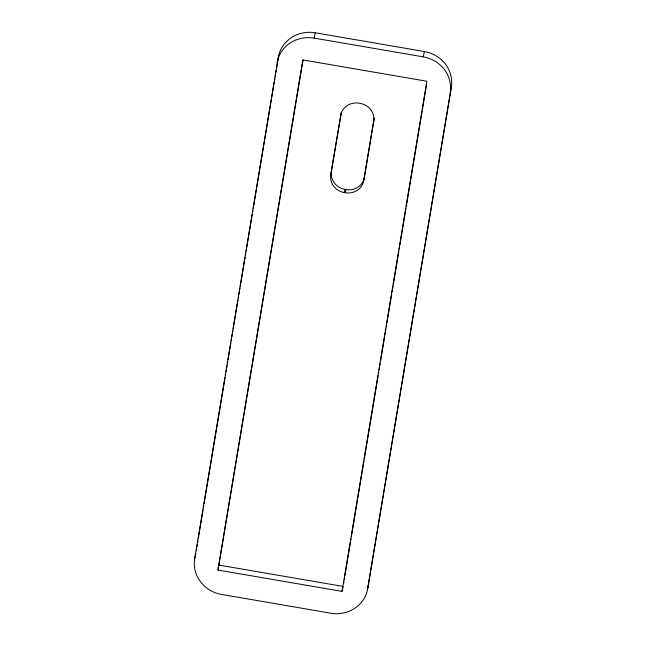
<?xml version="1.0" encoding="UTF-8"?>
<svg xmlns="http://www.w3.org/2000/svg" width="646" height="646" viewBox="0 0 646 646"><rect width="100%" height="100%" fill="white"/><g stroke="black" fill="none" stroke-linecap="round" stroke-linejoin="round"><path stroke-width="0.97" d="M194.672 558.83L278.305 57.437A32.413 30.54 12.2 0 1 315.256 32.793L424.398 51.551A32.413 30.54 12.2 0 1 451.328 87.17L367.695 588.563A32.413 30.54 12.2 0 1 330.744 613.207L221.602 594.449A32.413 30.54 12.2 0 1 194.672 558.83L195.819 553.517M196.319 550.537L196.65 548.551M196.982 546.564L197.305 544.57M197.636 542.583L197.967 540.597M198.298 538.611L203.094 509.775M203.425 507.788L203.756 505.802M204.088 503.815L204.419 501.821M204.75 499.834L210.2 467.026M210.531 465.039L225.083 377.555M225.406 375.568L225.737 373.574M226.068 371.587L226.399 369.601M226.73 367.614L227.061 365.62M227.392 363.633L227.723 361.647M228.054 359.66L230.864 342.76M231.195 340.773L231.526 338.779M231.857 336.792L232.189 334.806M232.52 332.819L232.851 330.825M233.182 328.838L233.513 326.852M233.836 324.865L237.97 300.01M238.301 298.024L238.632 296.03M238.963 294.043L239.295 292.057M239.626 290.07L239.957 288.076M240.288 286.089L245.084 257.261M245.407 255.275L245.738 253.28M246.069 251.294L246.401 249.308M246.732 247.321L252.19 214.512M252.521 212.526L252.852 210.531M253.184 208.545L259.296 171.763M259.627 169.777L273.508 86.265M273.839 84.279L274.17 82.284M274.502 80.298L274.833 78.311M275.164 76.325L275.495 74.33M275.826 72.344L276.157 70.357M276.488 68.371L278.305 57.437M217.993 570.071L302.812 59.925L426.861 81.243L342.033 591.389L217.993 570.071L303.063 59.941M373.816 120.382L374.333 117.992L363.795 180.428A16.207 15.27 12.2 0 1 345.319 192.75L344.253 192.565A16.207 15.27 12.2 0 1 330.784 174.759L341.153 113.123M330.784 174.759L341.33 112.323M363.795 180.428L373.646 121.182A16.207 15.27 12.2 0 0 360.177 103.376L359.119 103.19A16.207 15.27 12.2 0 0 340.636 115.513M343.607 583.443L343.938 581.457M344.27 579.47L344.593 577.476M344.924 575.489L350.382 542.672M350.713 540.686L351.044 538.691M351.376 536.705L357.496 499.915M357.827 497.921L363.94 461.131M364.271 459.136L378.16 375.609M378.491 373.622L378.822 371.628M379.154 369.641L379.485 367.655M379.816 365.66L380.147 363.674M380.478 361.687L384.612 336.824M384.943 334.838L385.274 332.843M385.605 330.857L385.937 328.871M386.268 326.884L386.591 324.89M386.922 322.903L391.718 294.067M392.049 292.073L392.38 290.086M392.711 288.1L393.043 286.105M393.374 284.119L398.832 251.302M399.163 249.316L399.494 247.329M399.826 245.335L405.938 208.545M406.269 206.55L422.145 111.088M422.476 109.101L426.61 84.238M367.695 588.563L451.328 87.17M277.158 62.751A32.413 30.54 12.2 0 1 314.109 38.106L315.256 32.793M344.253 192.565L344.948 189.375A16.207 15.27 12.2 0 1 331.479 171.57M345.319 192.75L346.006 189.561A16.207 15.27 12.2 0 0 364.481 177.246M450.181 92.483A32.413 30.54 12.2 0 0 423.243 56.864L424.398 51.551M342.033 591.389L343.107 586.431L219.067 565.113M314.109 38.106L423.243 56.864M344.948 189.375L346.006 189.561M368.842 583.249A32.413 30.54 12.2 0 1 367.396 588.643M218.243 567.519A24.403 23.845 13.8 0 1 218.025 567.325"/></g></svg>
